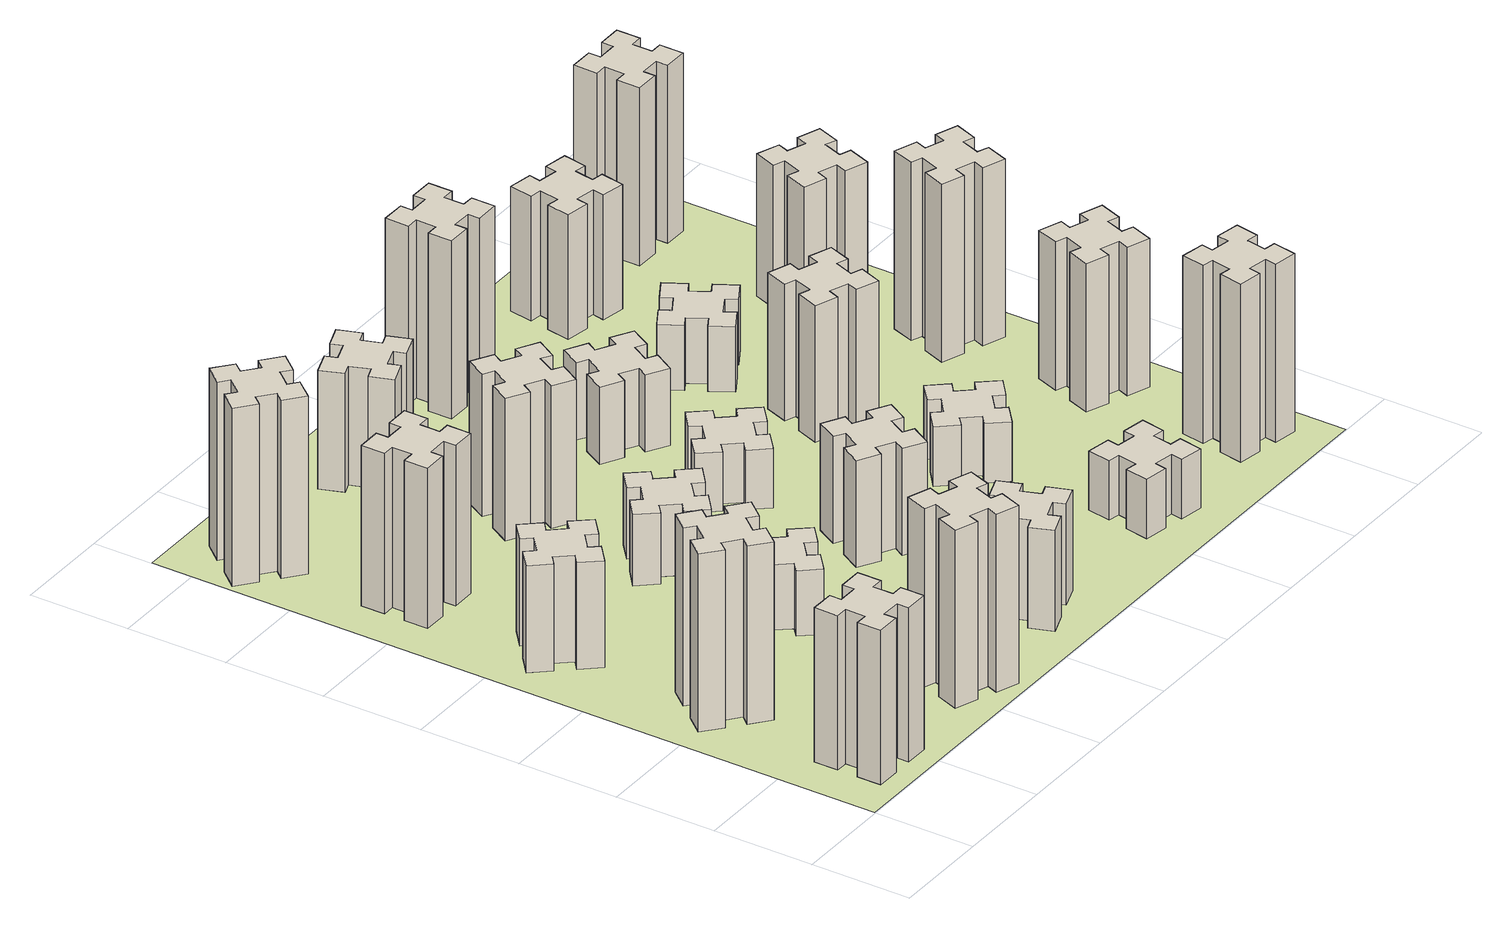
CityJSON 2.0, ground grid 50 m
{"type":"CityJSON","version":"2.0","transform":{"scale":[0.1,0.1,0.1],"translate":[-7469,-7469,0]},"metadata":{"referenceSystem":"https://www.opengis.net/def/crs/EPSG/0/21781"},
"CityObjects":{
"building1":{"type":"Building","attributes":{"class":"1000","function":"1000","usage":"1000","yearOfConstruction":2016,"roofType":"1000","measuredHeight":78,"storeysAboveGround":30,"storeysBelowGround":0},"geometry":[{"type":"Solid","lod":"1","boundaries":[[[[0,1,2,3,4,5,6,7,8,9,10,11,12,13,14,15,16,17,18,19]],[[17,16,20,21]],[[16,15,22,20]],[[15,14,23,22]],[[14,13,24,23]],[[13,12,25,24]],[[12,11,26,25]],[[11,10,27,26]],[[10,9,28,27]],[[9,8,29,28]],[[8,7,30,29]],[[7,6,31,30]],[[6,5,32,31]],[[5,4,33,32]],[[4,3,34,33]],[[3,2,35,34]],[[2,1,36,35]],[[1,0,37,36]],[[0,19,38,37]],[[19,18,39,38]],[[18,17,21,39]],[[24,25,26,27,28,29,30,31,32,33,34,35,36,37,38,39,21,20,22,23]]]]}]},
"building2":{"type":"Building","attributes":{"class":"1000","function":"1000","usage":"1000","yearOfConstruction":2016,"roofType":"1000","measuredHeight":90,"storeysAboveGround":30,"storeysBelowGround":0},"geometry":[{"type":"Solid","lod":"1","boundaries":[[[[40,41,42,43,44,45,46,47,48,49,50,51,52,53,54,55,56,57,58,59]],[[57,56,60,61]],[[56,55,62,60]],[[55,54,63,62]],[[54,53,64,63]],[[53,52,65,64]],[[52,51,66,65]],[[51,50,67,66]],[[50,49,68,67]],[[49,48,69,68]],[[48,47,70,69]],[[47,46,71,70]],[[46,45,72,71]],[[45,44,73,72]],[[44,43,74,73]],[[43,42,75,74]],[[42,41,76,75]],[[41,40,77,76]],[[40,59,78,77]],[[59,58,79,78]],[[58,57,61,79]],[[64,65,66,67,68,69,70,71,72,73,74,75,76,77,78,79,61,60,62,63]]]]}]},
"building3":{"type":"Building","attributes":{"class":"1000","function":"1000","usage":"1000","yearOfConstruction":2016,"roofType":"1000","measuredHeight":54,"storeysAboveGround":30,"storeysBelowGround":0},"geometry":[{"type":"Solid","lod":"1","boundaries":[[[[80,81,82,83,84,85,86,87,88,89,90,91,92,93,94,95,96,97,98,99]],[[97,96,100,101]],[[96,95,102,100]],[[95,94,103,102]],[[94,93,104,103]],[[93,92,105,104]],[[92,91,106,105]],[[91,90,107,106]],[[90,89,108,107]],[[89,88,109,108]],[[88,87,110,109]],[[87,86,111,110]],[[86,85,112,111]],[[85,84,113,112]],[[84,83,114,113]],[[83,82,115,114]],[[82,81,116,115]],[[81,80,117,116]],[[80,99,118,117]],[[99,98,119,118]],[[98,97,101,119]],[[104,105,106,107,108,109,110,111,112,113,114,115,116,117,118,119,101,100,102,103]]]]}]},
"building4":{"type":"Building","attributes":{"class":"1000","function":"1000","usage":"1000","yearOfConstruction":2016,"roofType":"1000","measuredHeight":81,"storeysAboveGround":30,"storeysBelowGround":0},"geometry":[{"type":"Solid","lod":"1","boundaries":[[[[120,121,122,123,124,125,126,127,128,129,130,131,132,133,134,135,136,137,138,139]],[[137,136,140,141]],[[136,135,142,140]],[[135,134,143,142]],[[134,133,144,143]],[[133,132,145,144]],[[132,131,146,145]],[[131,130,147,146]],[[130,129,148,147]],[[129,128,149,148]],[[128,127,150,149]],[[127,126,151,150]],[[126,125,152,151]],[[125,124,153,152]],[[124,123,154,153]],[[123,122,155,154]],[[122,121,156,155]],[[121,120,157,156]],[[120,139,158,157]],[[139,138,159,158]],[[138,137,141,159]],[[144,145,146,147,148,149,150,151,152,153,154,155,156,157,158,159,141,140,142,143]]]]}]},
"building5":{"type":"Building","attributes":{"class":"1000","function":"1000","usage":"1000","yearOfConstruction":2016,"roofType":"1000","measuredHeight":90,"storeysAboveGround":30,"storeysBelowGround":0},"geometry":[{"type":"Solid","lod":"1","boundaries":[[[[160,161,162,163,164,165,166,167,168,169,170,171,172,173,174,175,176,177,178,179]],[[177,176,180,181]],[[176,175,182,180]],[[175,174,183,182]],[[174,173,184,183]],[[173,172,185,184]],[[172,171,186,185]],[[171,170,187,186]],[[170,169,188,187]],[[169,168,189,188]],[[168,167,190,189]],[[167,166,191,190]],[[166,165,192,191]],[[165,164,193,192]],[[164,163,194,193]],[[163,162,195,194]],[[162,161,196,195]],[[161,160,197,196]],[[160,179,198,197]],[[179,178,199,198]],[[178,177,181,199]],[[184,185,186,187,188,189,190,191,192,193,194,195,196,197,198,199,181,180,182,183]]]]}]},
"building6":{"type":"Building","attributes":{"class":"1000","function":"1000","usage":"1000","yearOfConstruction":2016,"roofType":"1000","measuredHeight":90,"storeysAboveGround":30,"storeysBelowGround":0},"geometry":[{"type":"Solid","lod":"1","boundaries":[[[[200,201,202,203,204,205,206,207,208,209,210,211,212,213,214,215,216,217,218,219]],[[217,216,220,221]],[[216,215,222,220]],[[215,214,223,222]],[[214,213,224,223]],[[213,212,225,224]],[[212,211,226,225]],[[211,210,227,226]],[[210,209,228,227]],[[209,208,229,228]],[[208,207,230,229]],[[207,206,231,230]],[[206,205,232,231]],[[205,204,233,232]],[[204,203,234,233]],[[203,202,235,234]],[[202,201,236,235]],[[201,200,237,236]],[[200,219,238,237]],[[219,218,239,238]],[[218,217,221,239]],[[224,225,226,227,228,229,230,231,232,233,234,235,236,237,238,239,221,220,222,223]]]]}]},
"building7":{"type":"Building","attributes":{"class":"1000","function":"1000","usage":"1000","yearOfConstruction":2016,"roofType":"1000","measuredHeight":33,"storeysAboveGround":30,"storeysBelowGround":0},"geometry":[{"type":"Solid","lod":"1","boundaries":[[[[240,241,242,243,244,245,246,247,248,249,250,251,252,253,254,255,256,257,258,259]],[[257,256,260,261]],[[256,255,262,260]],[[255,254,263,262]],[[254,253,264,263]],[[253,252,265,264]],[[252,251,266,265]],[[251,250,267,266]],[[250,249,268,267]],[[249,248,269,268]],[[248,247,270,269]],[[247,246,271,270]],[[246,245,272,271]],[[245,244,273,272]],[[244,243,274,273]],[[243,242,275,274]],[[242,241,276,275]],[[241,240,277,276]],[[240,259,278,277]],[[259,258,279,278]],[[258,257,261,279]],[[264,265,266,267,268,269,270,271,272,273,274,275,276,277,278,279,261,260,262,263]]]]}]},
"building8":{"type":"Building","attributes":{"class":"1000","function":"1000","usage":"1000","yearOfConstruction":2016,"roofType":"1000","measuredHeight":36,"storeysAboveGround":30,"storeysBelowGround":0},"geometry":[{"type":"Solid","lod":"1","boundaries":[[[[280,281,282,283,284,285,286,287,288,289,290,291,292,293,294,295,296,297,298,299]],[[297,296,300,301]],[[296,295,302,300]],[[295,294,303,302]],[[294,293,304,303]],[[293,292,305,304]],[[292,291,306,305]],[[291,290,307,306]],[[290,289,308,307]],[[289,288,309,308]],[[288,287,310,309]],[[287,286,311,310]],[[286,285,312,311]],[[285,284,313,312]],[[284,283,314,313]],[[283,282,315,314]],[[282,281,316,315]],[[281,280,317,316]],[[280,299,318,317]],[[299,298,319,318]],[[298,297,301,319]],[[304,305,306,307,308,309,310,311,312,313,314,315,316,317,318,319,301,300,302,303]]]]}]},
"building9":{"type":"Building","attributes":{"class":"1000","function":"1000","usage":"1000","yearOfConstruction":2016,"roofType":"1000","measuredHeight":51,"storeysAboveGround":30,"storeysBelowGround":0},"geometry":[{"type":"Solid","lod":"1","boundaries":[[[[320,321,322,323,324,325,326,327,328,329,330,331,332,333,334,335,336,337,338,339]],[[337,336,340,341]],[[336,335,342,340]],[[335,334,343,342]],[[334,333,344,343]],[[333,332,345,344]],[[332,331,346,345]],[[331,330,347,346]],[[330,329,348,347]],[[329,328,349,348]],[[328,327,350,349]],[[327,326,351,350]],[[326,325,352,351]],[[325,324,353,352]],[[324,323,354,353]],[[323,322,355,354]],[[322,321,356,355]],[[321,320,357,356]],[[320,339,358,357]],[[339,338,359,358]],[[338,337,341,359]],[[344,345,346,347,348,349,350,351,352,353,354,355,356,357,358,359,341,340,342,343]]]]}]},
"building10":{"type":"Building","attributes":{"class":"1000","function":"1000","usage":"1000","yearOfConstruction":2016,"roofType":"1000","measuredHeight":72,"storeysAboveGround":30,"storeysBelowGround":0},"geometry":[{"type":"Solid","lod":"1","boundaries":[[[[360,361,362,363,364,365,366,367,368,369,370,371,372,373,374,375,376,377,378,379]],[[377,376,380,381]],[[376,375,382,380]],[[375,374,383,382]],[[374,373,384,383]],[[373,372,385,384]],[[372,371,386,385]],[[371,370,387,386]],[[370,369,388,387]],[[369,368,389,388]],[[368,367,390,389]],[[367,366,391,390]],[[366,365,392,391]],[[365,364,393,392]],[[364,363,394,393]],[[363,362,395,394]],[[362,361,396,395]],[[361,360,397,396]],[[360,379,398,397]],[[379,378,399,398]],[[378,377,381,399]],[[384,385,386,387,388,389,390,391,392,393,394,395,396,397,398,399,381,380,382,383]]]]}]},
"building11":{"type":"Building","attributes":{"class":"1000","function":"1000","usage":"1000","yearOfConstruction":2016,"roofType":"1000","measuredHeight":60,"storeysAboveGround":30,"storeysBelowGround":0},"geometry":[{"type":"Solid","lod":"1","boundaries":[[[[400,401,402,403,404,405,406,407,408,409,410,411,412,413,414,415,416,417,418,419]],[[417,416,420,421]],[[416,415,422,420]],[[415,414,423,422]],[[414,413,424,423]],[[413,412,425,424]],[[412,411,426,425]],[[411,410,427,426]],[[410,409,428,427]],[[409,408,429,428]],[[408,407,430,429]],[[407,406,431,430]],[[406,405,432,431]],[[405,404,433,432]],[[404,403,434,433]],[[403,402,435,434]],[[402,401,436,435]],[[401,400,437,436]],[[400,419,438,437]],[[419,418,439,438]],[[418,417,421,439]],[[424,425,426,427,428,429,430,431,432,433,434,435,436,437,438,439,421,420,422,423]]]]}]},
"building12":{"type":"Building","attributes":{"class":"1000","function":"1000","usage":"1000","yearOfConstruction":2016,"roofType":"1000","measuredHeight":54,"storeysAboveGround":30,"storeysBelowGround":0},"geometry":[{"type":"Solid","lod":"1","boundaries":[[[[440,441,442,443,444,445,446,447,448,449,450,451,452,453,454,455,456,457,458,459]],[[457,456,460,461]],[[456,455,462,460]],[[455,454,463,462]],[[454,453,464,463]],[[453,452,465,464]],[[452,451,466,465]],[[451,450,467,466]],[[450,449,468,467]],[[449,448,469,468]],[[448,447,470,469]],[[447,446,471,470]],[[446,445,472,471]],[[445,444,473,472]],[[444,443,474,473]],[[443,442,475,474]],[[442,441,476,475]],[[441,440,477,476]],[[440,459,478,477]],[[459,458,479,478]],[[458,457,461,479]],[[464,465,466,467,468,469,470,471,472,473,474,475,476,477,478,479,461,460,462,463]]]]}]},
"building13":{"type":"Building","attributes":{"class":"1000","function":"1000","usage":"1000","yearOfConstruction":2016,"roofType":"1000","measuredHeight":30,"storeysAboveGround":30,"storeysBelowGround":0},"geometry":[{"type":"Solid","lod":"1","boundaries":[[[[480,481,482,483,484,485,486,487,488,489,490,491,492,493,494,495,496,497,498,499]],[[497,496,500,501]],[[496,495,502,500]],[[495,494,503,502]],[[494,493,504,503]],[[493,492,505,504]],[[492,491,506,505]],[[491,490,507,506]],[[490,489,508,507]],[[489,488,509,508]],[[488,487,510,509]],[[487,486,511,510]],[[486,485,512,511]],[[485,484,513,512]],[[484,483,514,513]],[[483,482,515,514]],[[482,481,516,515]],[[481,480,517,516]],[[480,499,518,517]],[[499,498,519,518]],[[498,497,501,519]],[[504,505,506,507,508,509,510,511,512,513,514,515,516,517,518,519,501,500,502,503]]]]}]},
"building14":{"type":"Building","attributes":{"class":"1000","function":"1000","usage":"1000","yearOfConstruction":2016,"roofType":"1000","measuredHeight":39,"storeysAboveGround":30,"storeysBelowGround":0},"geometry":[{"type":"Solid","lod":"1","boundaries":[[[[520,521,522,523,524,525,526,527,528,529,530,531,532,533,534,535,536,537,538,539]],[[537,536,540,541]],[[536,535,542,540]],[[535,534,543,542]],[[534,533,544,543]],[[533,532,545,544]],[[532,531,546,545]],[[531,530,547,546]],[[530,529,548,547]],[[529,528,549,548]],[[528,527,550,549]],[[527,526,551,550]],[[526,525,552,551]],[[525,524,553,552]],[[524,523,554,553]],[[523,522,555,554]],[[522,521,556,555]],[[521,520,557,556]],[[520,539,558,557]],[[539,538,559,558]],[[538,537,541,559]],[[544,545,546,547,548,549,550,551,552,553,554,555,556,557,558,559,541,540,542,543]]]]}]},
"building15":{"type":"Building","attributes":{"class":"1000","function":"1000","usage":"1000","yearOfConstruction":2016,"roofType":"1000","measuredHeight":30,"storeysAboveGround":30,"storeysBelowGround":0},"geometry":[{"type":"Solid","lod":"1","boundaries":[[[[560,561,562,563,564,565,566,567,568,569,570,571,572,573,574,575,576,577,578,579]],[[577,576,580,581]],[[576,575,582,580]],[[575,574,583,582]],[[574,573,584,583]],[[573,572,585,584]],[[572,571,586,585]],[[571,570,587,586]],[[570,569,588,587]],[[569,568,589,588]],[[568,567,590,589]],[[567,566,591,590]],[[566,565,592,591]],[[565,564,593,592]],[[564,563,594,593]],[[563,562,595,594]],[[562,561,596,595]],[[561,560,597,596]],[[560,579,598,597]],[[579,578,599,598]],[[578,577,581,599]],[[584,585,586,587,588,589,590,591,592,593,594,595,596,597,598,599,581,580,582,583]]]]}]},
"building16":{"type":"Building","attributes":{"class":"1000","function":"1000","usage":"1000","yearOfConstruction":2016,"roofType":"1000","measuredHeight":90,"storeysAboveGround":30,"storeysBelowGround":0},"geometry":[{"type":"Solid","lod":"1","boundaries":[[[[600,601,602,603,604,605,606,607,608,609,610,611,612,613,614,615,616,617,618,619]],[[617,616,620,621]],[[616,615,622,620]],[[615,614,623,622]],[[614,613,624,623]],[[613,612,625,624]],[[612,611,626,625]],[[611,610,627,626]],[[610,609,628,627]],[[609,608,629,628]],[[608,607,630,629]],[[607,606,631,630]],[[606,605,632,631]],[[605,604,633,632]],[[604,603,634,633]],[[603,602,635,634]],[[602,601,636,635]],[[601,600,637,636]],[[600,619,638,637]],[[619,618,639,638]],[[618,617,621,639]],[[624,625,626,627,628,629,630,631,632,633,634,635,636,637,638,639,621,620,622,623]]]]}]},
"building17":{"type":"Building","attributes":{"class":"1000","function":"1000","usage":"1000","yearOfConstruction":2016,"roofType":"1000","measuredHeight":30,"storeysAboveGround":30,"storeysBelowGround":0},"geometry":[{"type":"Solid","lod":"1","boundaries":[[[[640,641,642,643,644,645,646,647,648,649,650,651,652,653,654,655,656,657,658,659]],[[657,656,660,661]],[[656,655,662,660]],[[655,654,663,662]],[[654,653,664,663]],[[653,652,665,664]],[[652,651,666,665]],[[651,650,667,666]],[[650,649,668,667]],[[649,648,669,668]],[[648,647,670,669]],[[647,646,671,670]],[[646,645,672,671]],[[645,644,673,672]],[[644,643,674,673]],[[643,642,675,674]],[[642,641,676,675]],[[641,640,677,676]],[[640,659,678,677]],[[659,658,679,678]],[[658,657,661,679]],[[664,665,666,667,668,669,670,671,672,673,674,675,676,677,678,679,661,660,662,663]]]]}]},
"building18":{"type":"Building","attributes":{"class":"1000","function":"1000","usage":"1000","yearOfConstruction":2016,"roofType":"1000","measuredHeight":69,"storeysAboveGround":30,"storeysBelowGround":0},"geometry":[{"type":"Solid","lod":"1","boundaries":[[[[680,681,682,683,684,685,686,687,688,689,690,691,692,693,694,695,696,697,698,699]],[[697,696,700,701]],[[696,695,702,700]],[[695,694,703,702]],[[694,693,704,703]],[[693,692,705,704]],[[692,691,706,705]],[[691,690,707,706]],[[690,689,708,707]],[[689,688,709,708]],[[688,687,710,709]],[[687,686,711,710]],[[686,685,712,711]],[[685,684,713,712]],[[684,683,714,713]],[[683,682,715,714]],[[682,681,716,715]],[[681,680,717,716]],[[680,699,718,717]],[[699,698,719,718]],[[698,697,701,719]],[[704,705,706,707,708,709,710,711,712,713,714,715,716,717,718,719,701,700,702,703]]]]}]},
"building19":{"type":"Building","attributes":{"class":"1000","function":"1000","usage":"1000","yearOfConstruction":2016,"roofType":"1000","measuredHeight":33,"storeysAboveGround":30,"storeysBelowGround":0},"geometry":[{"type":"Solid","lod":"1","boundaries":[[[[720,721,722,723,724,725,726,727,728,729,730,731,732,733,734,735,736,737,738,739]],[[737,736,740,741]],[[736,735,742,740]],[[735,734,743,742]],[[734,733,744,743]],[[733,732,745,744]],[[732,731,746,745]],[[731,730,747,746]],[[730,729,748,747]],[[729,728,749,748]],[[728,727,750,749]],[[727,726,751,750]],[[726,725,752,751]],[[725,724,753,752]],[[724,723,754,753]],[[723,722,755,754]],[[722,721,756,755]],[[721,720,757,756]],[[720,739,758,757]],[[739,738,759,758]],[[738,737,741,759]],[[744,745,746,747,748,749,750,751,752,753,754,755,756,757,758,759,741,740,742,743]]]]}]},
"building20":{"type":"Building","attributes":{"class":"1000","function":"1000","usage":"1000","yearOfConstruction":2016,"roofType":"1000","measuredHeight":90,"storeysAboveGround":30,"storeysBelowGround":0},"geometry":[{"type":"Solid","lod":"1","boundaries":[[[[760,761,762,763,764,765,766,767,768,769,770,771,772,773,774,775,776,777,778,779]],[[777,776,780,781]],[[776,775,782,780]],[[775,774,783,782]],[[774,773,784,783]],[[773,772,785,784]],[[772,771,786,785]],[[771,770,787,786]],[[770,769,788,787]],[[769,768,789,788]],[[768,767,790,789]],[[767,766,791,790]],[[766,765,792,791]],[[765,764,793,792]],[[764,763,794,793]],[[763,762,795,794]],[[762,761,796,795]],[[761,760,797,796]],[[760,779,798,797]],[[779,778,799,798]],[[778,777,781,799]],[[784,785,786,787,788,789,790,791,792,793,794,795,796,797,798,799,781,780,782,783]]]]}]},
"building21":{"type":"Building","attributes":{"class":"1000","function":"1000","usage":"1000","yearOfConstruction":2016,"roofType":"1000","measuredHeight":63,"storeysAboveGround":30,"storeysBelowGround":0},"geometry":[{"type":"Solid","lod":"1","boundaries":[[[[800,801,802,803,804,805,806,807,808,809,810,811,812,813,814,815,816,817,818,819]],[[817,816,820,821]],[[816,815,822,820]],[[815,814,823,822]],[[814,813,824,823]],[[813,812,825,824]],[[812,811,826,825]],[[811,810,827,826]],[[810,809,828,827]],[[809,808,829,828]],[[808,807,830,829]],[[807,806,831,830]],[[806,805,832,831]],[[805,804,833,832]],[[804,803,834,833]],[[803,802,835,834]],[[802,801,836,835]],[[801,800,837,836]],[[800,819,838,837]],[[819,818,839,838]],[[818,817,821,839]],[[824,825,826,827,828,829,830,831,832,833,834,835,836,837,838,839,821,820,822,823]]]]}]},
"building22":{"type":"Building","attributes":{"class":"1000","function":"1000","usage":"1000","yearOfConstruction":2016,"roofType":"1000","measuredHeight":75,"storeysAboveGround":30,"storeysBelowGround":0},"geometry":[{"type":"Solid","lod":"1","boundaries":[[[[840,841,842,843,844,845,846,847,848,849,850,851,852,853,854,855,856,857,858,859]],[[857,856,860,861]],[[856,855,862,860]],[[855,854,863,862]],[[854,853,864,863]],[[853,852,865,864]],[[852,851,866,865]],[[851,850,867,866]],[[850,849,868,867]],[[849,848,869,868]],[[848,847,870,869]],[[847,846,871,870]],[[846,845,872,871]],[[845,844,873,872]],[[844,843,874,873]],[[843,842,875,874]],[[842,841,876,875]],[[841,840,877,876]],[[840,859,878,877]],[[859,858,879,878]],[[858,857,861,879]],[[864,865,866,867,868,869,870,871,872,873,874,875,876,877,878,879,861,860,862,863]]]]}]},
"building23":{"type":"Building","attributes":{"class":"1000","function":"1000","usage":"1000","yearOfConstruction":2016,"roofType":"1000","measuredHeight":90,"storeysAboveGround":30,"storeysBelowGround":0},"geometry":[{"type":"Solid","lod":"1","boundaries":[[[[880,881,882,883,884,885,886,887,888,889,890,891,892,893,894,895,896,897,898,899]],[[897,896,900,901]],[[896,895,902,900]],[[895,894,903,902]],[[894,893,904,903]],[[893,892,905,904]],[[892,891,906,905]],[[891,890,907,906]],[[890,889,908,907]],[[889,888,909,908]],[[888,887,910,909]],[[887,886,911,910]],[[886,885,912,911]],[[885,884,913,912]],[[884,883,914,913]],[[883,882,915,914]],[[882,881,916,915]],[[881,880,917,916]],[[880,899,918,917]],[[899,898,919,918]],[[898,897,901,919]],[[904,905,906,907,908,909,910,911,912,913,914,915,916,917,918,919,901,900,902,903]]]]}]},
"building24":{"type":"Building","attributes":{"class":"1000","function":"1000","usage":"1000","yearOfConstruction":2016,"roofType":"1000","measuredHeight":72,"storeysAboveGround":30,"storeysBelowGround":0},"geometry":[{"type":"Solid","lod":"1","boundaries":[[[[920,921,922,923,924,925,926,927,928,929,930,931,932,933,934,935,936,937,938,939]],[[937,936,940,941]],[[936,935,942,940]],[[935,934,943,942]],[[934,933,944,943]],[[933,932,945,944]],[[932,931,946,945]],[[931,930,947,946]],[[930,929,948,947]],[[929,928,949,948]],[[928,927,950,949]],[[927,926,951,950]],[[926,925,952,951]],[[925,924,953,952]],[[924,923,954,953]],[[923,922,955,954]],[[922,921,956,955]],[[921,920,957,956]],[[920,939,958,957]],[[939,938,959,958]],[[938,937,941,959]],[[944,945,946,947,948,949,950,951,952,953,954,955,956,957,958,959,941,940,942,943]]]]}]},
"building25":{"type":"Building","attributes":{"class":"1000","function":"1000","usage":"1000","yearOfConstruction":2016,"roofType":"1000","measuredHeight":90,"storeysAboveGround":30,"storeysBelowGround":0},"geometry":[{"type":"Solid","lod":"1","boundaries":[[[[960,961,962,963,964,965,966,967,968,969,970,971,972,973,974,975,976,977,978,979]],[[977,976,980,981]],[[976,975,982,980]],[[975,974,983,982]],[[974,973,984,983]],[[973,972,985,984]],[[972,971,986,985]],[[971,970,987,986]],[[970,969,988,987]],[[969,968,989,988]],[[968,967,990,989]],[[967,966,991,990]],[[966,965,992,991]],[[965,964,993,992]],[[964,963,994,993]],[[963,962,995,994]],[[962,961,996,995]],[[961,960,997,996]],[[960,979,998,997]],[[979,978,999,998]],[[978,977,981,999]],[[984,985,986,987,988,989,990,991,992,993,994,995,996,997,998,999,981,980,982,983]]]]}]},
"landuse1":{"type":"LandUse","attributes":{"name":"plot1","function":"1010"},"geometry":[{"type":"MultiSurface","lod":"1","boundaries":[[[1000,1001,1002,1003]]]}]}
},
"vertices":[
[265,325,0],[265,225,0],[205,225,0],[205,105,0],[325,105,0],[325,165,0],[425,165,0],[425,105,0],[545,105,0],[545,225,0],[485,225,0],[485,325,0],[545,325,0],[545,445,0],[425,445,0],[425,385,0],[325,385,0],[325,445,0],[205,445,0],[205,325,0],[325,385,780],[325,445,780],[425,385,780],[425,445,780],[545,445,780],[545,325,780],[485,325,780],[485,225,780],[545,225,780],[545,105,780],[425,105,780],[425,165,780],[325,165,780],[325,105,780],[205,105,780],[205,225,780],[265,225,780],[265,325,780],[205,325,780],[205,445,780],
[484,1067,0],[408,1132,0],[446,1178,0],[354,1255,0],[277,1163,0],[323,1124,0],[259,1048,0],[213,1086,0],[136,994,0],[228,917,0],[266,963,0],[343,899,0],[304,853,0],[396,776,0],[473,868,0],[427,906,0],[492,983,0],[538,944,0],[615,1036,0],[523,1113,0],[492,983,900],[538,944,900],[427,906,900],[473,868,900],[396,776,900],[304,853,900],[343,899,900],[266,963,900],[228,917,900],[136,994,900],[213,1086,900],[259,1048,900],[323,1124,900],[277,1163,900],[354,1255,900],[446,1178,900],[408,1132,900],[484,1067,900],[523,1113,900],[615,1036,900],
[492,1888,0],[427,1964,0],[473,2003,0],[396,2095,0],[304,2018,0],[343,1972,0],[266,1907,0],[228,1953,0],[136,1876,0],[213,1784,0],[259,1823,0],[323,1746,0],[277,1708,0],[354,1616,0],[446,1693,0],[408,1739,0],[484,1803,0],[523,1757,0],[615,1834,0],[538,1926,0],[484,1803,540],[523,1757,540],[408,1739,540],[446,1693,540],[354,1616,540],[277,1708,540],[323,1746,540],[259,1823,540],[213,1784,540],[136,1876,540],[228,1953,540],[266,1907,540],[343,1972,540],[304,2018,540],[396,2095,540],[473,2003,540],[427,1964,540],[492,1888,540],[538,1926,540],[615,1834,540],
[485,2545,0],[485,2645,0],[545,2645,0],[545,2765,0],[425,2765,0],[425,2705,0],[325,2705,0],[325,2765,0],[205,2765,0],[205,2645,0],[265,2645,0],[265,2545,0],[205,2545,0],[205,2425,0],[325,2425,0],[325,2485,0],[425,2485,0],[425,2425,0],[545,2425,0],[545,2545,0],[425,2485,810],[425,2425,810],[325,2485,810],[325,2425,810],[205,2425,810],[205,2545,810],[265,2545,810],[265,2645,810],[205,2645,810],[205,2765,810],[325,2765,810],[325,2705,810],[425,2705,810],[425,2765,810],[545,2765,810],[545,2645,810],[485,2645,810],[485,2545,810],[545,2545,810],[545,2425,810],
[1029,360,0],[995,266,0],[939,287,0],[897,174,0],[1010,133,0],[1031,189,0],[1125,155,0],[1104,99,0],[1217,57,0],[1258,170,0],[1202,191,0],[1236,285,0],[1292,264,0],[1333,377,0],[1220,418,0],[1200,362,0],[1106,396,0],[1127,452,0],[1014,493,0],[973,380,0],[1106,396,900],[1127,452,900],[1200,362,900],[1220,418,900],[1333,377,900],[1292,264,900],[1236,285,900],[1202,191,900],[1258,170,900],[1217,57,900],[1104,99,900],[1125,155,900],[1031,189,900],[1010,133,900],[897,174,900],[939,287,900],[995,266,900],[1029,360,900],[973,380,900],[1014,493,900],
[384,3387,0],[308,3452,0],[346,3498,0],[254,3575,0],[177,3483,0],[223,3444,0],[159,3368,0],[113,3406,0],[36,3314,0],[128,3237,0],[166,3283,0],[243,3219,0],[204,3173,0],[296,3096,0],[373,3188,0],[327,3226,0],[392,3303,0],[438,3264,0],[515,3356,0],[423,3433,0],[392,3303,900],[438,3264,900],[327,3226,900],[373,3188,900],[296,3096,900],[204,3173,900],[243,3219,900],[166,3283,900],[128,3237,900],[36,3314,900],[113,3406,900],[159,3368,900],[223,3444,900],[177,3483,900],[254,3575,900],[346,3498,900],[308,3452,900],[384,3387,900],[423,3433,900],[515,3356,900],
[1083,1332,0],[1006,1267,0],[968,1313,0],[876,1236,0],[953,1144,0],[999,1183,0],[1063,1106,0],[1017,1068,0],[1094,976,0],[1186,1053,0],[1148,1099,0],[1224,1163,0],[1263,1117,0],[1355,1194,0],[1278,1286,0],[1232,1248,0],[1167,1324,0],[1213,1363,0],[1136,1455,0],[1044,1378,0],[1167,1324,330],[1213,1363,330],[1232,1248,330],[1278,1286,330],[1355,1194,330],[1263,1117,330],[1224,1163,330],[1148,1099,330],[1186,1053,330],[1094,976,330],[1017,1068,330],[1063,1106,330],[999,1183,330],[953,1144,330],[876,1236,330],[968,1313,330],[1006,1267,330],[1083,1332,330],[1044,1378,330],[1136,1455,330],
[1183,1972,0],[1106,1907,0],[1068,1953,0],[976,1876,0],[1053,1784,0],[1099,1823,0],[1163,1746,0],[1117,1708,0],[1194,1616,0],[1286,1693,0],[1248,1739,0],[1324,1803,0],[1363,1757,0],[1455,1834,0],[1378,1926,0],[1332,1888,0],[1267,1964,0],[1313,2003,0],[1236,2095,0],[1144,2018,0],[1267,1964,360],[1313,2003,360],[1332,1888,360],[1378,1926,360],[1455,1834,360],[1363,1757,360],[1324,1803,360],[1248,1739,360],[1286,1693,360],[1194,1616,360],[1117,1708,360],[1163,1746,360],[1099,1823,360],[1053,1784,360],[976,1876,360],[1068,1953,360],[1106,1907,360],[1183,1972,360],[1144,2018,360],[1236,2095,360],
[1765,496,0],[1671,462,0],[1650,518,0],[1537,477,0],[1579,364,0],[1635,385,0],[1669,291,0],[1613,270,0],[1654,157,0],[1767,199,0],[1746,255,0],[1840,289,0],[1860,233,0],[1973,274,0],[1932,387,0],[1876,366,0],[1842,460,0],[1898,480,0],[1857,593,0],[1744,552,0],[1842,460,510],[1898,480,510],[1876,366,510],[1932,387,510],[1973,274,510],[1860,233,510],[1840,289,510],[1746,255,510],[1767,199,510],[1654,157,510],[1613,270,510],[1669,291,510],[1635,385,510],[1579,364,510],[1537,477,510],[1650,518,510],[1671,462,510],[1765,496,510],[1744,552,510],[1857,593,510],
[1314,2666,0],[1227,2716,0],[1257,2768,0],[1153,2828,0],[1093,2724,0],[1145,2694,0],[1095,2607,0],[1043,2637,0],[983,2533,0],[1087,2473,0],[1117,2525,0],[1204,2475,0],[1174,2423,0],[1278,2363,0],[1338,2467,0],[1286,2497,0],[1336,2584,0],[1388,2554,0],[1448,2658,0],[1344,2718,0],[1336,2584,720],[1388,2554,720],[1286,2497,720],[1338,2467,720],[1278,2363,720],[1174,2423,720],[1204,2475,720],[1117,2525,720],[1087,2473,720],[983,2533,720],[1043,2637,720],[1095,2607,720],[1145,2694,720],[1093,2724,720],[1153,2828,720],[1257,2768,720],[1227,2716,720],[1314,2666,720],[1344,2718,720],[1448,2658,720],
[1125,3456,0],[1031,3422,0],[1010,3478,0],[897,3437,0],[939,3324,0],[995,3345,0],[1029,3251,0],[973,3230,0],[1014,3117,0],[1127,3159,0],[1106,3215,0],[1200,3249,0],[1220,3193,0],[1333,3234,0],[1292,3347,0],[1236,3326,0],[1202,3420,0],[1258,3440,0],[1217,3553,0],[1104,3512,0],[1202,3420,600],[1258,3440,600],[1236,3326,600],[1292,3347,600],[1333,3234,600],[1220,3193,600],[1200,3249,600],[1106,3215,600],[1127,3159,600],[1014,3117,600],[973,3230,600],[1029,3251,600],[995,3345,600],[939,3324,600],[897,3437,600],[1010,3478,600],[1031,3422,600],[1125,3456,600],[1104,3512,600],[1217,3553,600],
[1954,1286,0],[1867,1336,0],[1897,1388,0],[1793,1448,0],[1733,1344,0],[1785,1314,0],[1735,1227,0],[1683,1257,0],[1623,1153,0],[1727,1093,0],[1757,1145,0],[1844,1095,0],[1814,1043,0],[1918,983,0],[1978,1087,0],[1926,1117,0],[1976,1204,0],[2028,1174,0],[2088,1278,0],[1984,1338,0],[1976,1204,540],[2028,1174,540],[1926,1117,540],[1978,1087,540],[1918,983,540],[1814,1043,540],[1844,1095,540],[1757,1145,540],[1727,1093,540],[1623,1153,540],[1683,1257,540],[1735,1227,540],[1785,1314,540],[1733,1344,540],[1793,1448,540],[1897,1388,540],[1867,1336,540],[1954,1286,540],[1984,1338,540],[2088,1278,540],
[1972,1988,0],[1907,2064,0],[1953,2103,0],[1876,2195,0],[1784,2118,0],[1823,2072,0],[1746,2007,0],[1708,2053,0],[1616,1976,0],[1693,1884,0],[1739,1923,0],[1803,1846,0],[1757,1808,0],[1834,1716,0],[1926,1793,0],[1888,1839,0],[1964,1903,0],[2003,1857,0],[2095,1934,0],[2018,2026,0],[1964,1903,300],[2003,1857,300],[1888,1839,300],[1926,1793,300],[1834,1716,300],[1757,1808,300],[1803,1846,300],[1739,1923,300],[1693,1884,300],[1616,1976,300],[1708,2053,300],[1746,2007,300],[1823,2072,300],[1784,2118,300],[1876,2195,300],[1953,2103,300],[1907,2064,300],[1972,1988,300],[2018,2026,300],[2095,1934,300],
[2026,2497,0],[2076,2584,0],[2128,2554,0],[2188,2658,0],[2084,2718,0],[2054,2666,0],[1967,2716,0],[1997,2768,0],[1893,2828,0],[1833,2724,0],[1885,2694,0],[1835,2607,0],[1783,2637,0],[1723,2533,0],[1827,2473,0],[1857,2525,0],[1944,2475,0],[1914,2423,0],[2018,2363,0],[2078,2467,0],[1944,2475,390],[1914,2423,390],[1857,2525,390],[1827,2473,390],[1723,2533,390],[1783,2637,390],[1835,2607,390],[1885,2694,390],[1833,2724,390],[1893,2828,390],[1997,2768,390],[1967,2716,390],[2054,2666,390],[2084,2718,390],[2188,2658,390],[2128,2554,390],[2076,2584,390],[2026,2497,390],[2078,2467,390],[2018,2363,390],
[2596,444,0],[2578,345,0],[2519,356,0],[2498,237,0],[2617,217,0],[2627,276,0],[2725,258,0],[2715,199,0],[2833,178,0],[2854,297,0],[2795,307,0],[2812,405,0],[2871,395,0],[2892,513,0],[2774,534,0],[2764,475,0],[2665,492,0],[2676,551,0],[2557,572,0],[2537,454,0],[2665,492,300],[2676,551,300],[2764,475,300],[2774,534,300],[2892,513,300],[2871,395,300],[2812,405,300],[2795,307,300],[2854,297,300],[2833,178,300],[2715,199,300],[2725,258,300],[2627,276,300],[2617,217,300],[2498,237,300],[2519,356,300],[2578,345,300],[2596,444,300],[2537,454,300],[2557,572,300],
[1965,3385,0],[1965,3485,0],[2025,3485,0],[2025,3605,0],[1905,3605,0],[1905,3545,0],[1805,3545,0],[1805,3605,0],[1685,3605,0],[1685,3485,0],[1745,3485,0],[1745,3385,0],[1685,3385,0],[1685,3265,0],[1805,3265,0],[1805,3325,0],[1905,3325,0],[1905,3265,0],[2025,3265,0],[2025,3385,0],[1905,3325,900],[1905,3265,900],[1805,3325,900],[1805,3265,900],[1685,3265,900],[1685,3385,900],[1745,3385,900],[1745,3485,900],[1685,3485,900],[1685,3605,900],[1805,3605,900],[1805,3545,900],[1905,3545,900],[1905,3605,900],[2025,3605,900],[2025,3485,900],[1965,3485,900],[1965,3385,900],[2025,3385,900],[2025,3265,900],
[2628,1099,0],[2704,1163,0],[2743,1117,0],[2835,1194,0],[2758,1286,0],[2712,1248,0],[2647,1324,0],[2693,1363,0],[2616,1455,0],[2524,1378,0],[2563,1332,0],[2486,1267,0],[2448,1313,0],[2356,1236,0],[2433,1144,0],[2479,1183,0],[2543,1106,0],[2497,1068,0],[2574,976,0],[2666,1053,0],[2543,1106,300],[2497,1068,300],[2479,1183,300],[2433,1144,300],[2356,1236,300],[2448,1313,300],[2486,1267,300],[2563,1332,300],[2524,1378,300],[2616,1455,300],[2693,1363,300],[2647,1324,300],[2712,1248,300],[2758,1286,300],[2835,1194,300],[2743,1117,300],[2704,1163,300],[2628,1099,300],[2666,1053,300],[2574,976,300],
[2682,1871,0],[2716,1965,0],[2772,1944,0],[2813,2057,0],[2700,2098,0],[2680,2042,0],[2586,2076,0],[2607,2132,0],[2494,2173,0],[2453,2060,0],[2509,2040,0],[2475,1946,0],[2419,1967,0],[2377,1854,0],[2490,1813,0],[2511,1869,0],[2605,1835,0],[2584,1779,0],[2697,1737,0],[2738,1850,0],[2605,1835,690],[2584,1779,690],[2511,1869,690],[2490,1813,690],[2377,1854,690],[2419,1967,690],[2475,1946,690],[2509,2040,690],[2453,2060,690],[2494,2173,690],[2607,2132,690],[2586,2076,690],[2680,2042,690],[2700,2098,690],[2813,2057,690],[2772,1944,690],[2716,1965,690],[2682,1871,690],[2738,1850,690],[2697,1737,690],
[2475,2584,0],[2525,2497,0],[2473,2467,0],[2533,2363,0],[2637,2423,0],[2607,2475,0],[2694,2525,0],[2724,2473,0],[2828,2533,0],[2768,2637,0],[2716,2607,0],[2666,2694,0],[2718,2724,0],[2658,2828,0],[2554,2768,0],[2584,2716,0],[2497,2666,0],[2467,2718,0],[2363,2658,0],[2423,2554,0],[2497,2666,330],[2467,2718,330],[2584,2716,330],[2554,2768,330],[2658,2828,330],[2718,2724,330],[2666,2694,330],[2716,2607,330],[2768,2637,330],[2828,2533,330],[2724,2473,330],[2694,2525,330],[2607,2475,330],[2637,2423,330],[2533,2363,330],[2473,2467,330],[2525,2497,330],[2475,2584,330],[2423,2554,330],[2363,2658,330],
[3504,475,0],[3405,492,0],[3416,551,0],[3297,572,0],[3277,454,0],[3336,444,0],[3318,345,0],[3259,356,0],[3238,237,0],[3357,217,0],[3367,276,0],[3465,258,0],[3455,199,0],[3573,178,0],[3594,297,0],[3535,307,0],[3552,405,0],[3611,395,0],[3632,513,0],[3514,534,0],[3552,405,900],[3611,395,900],[3535,307,900],[3594,297,900],[3573,178,900],[3455,199,900],[3465,258,900],[3367,276,900],[3357,217,900],[3238,237,900],[3259,356,900],[3318,345,900],[3336,444,900],[3277,454,900],[3297,572,900],[3416,551,900],[3405,492,900],[3504,475,900],[3514,534,900],[3632,513,900],
[2596,3404,0],[2578,3305,0],[2519,3316,0],[2498,3197,0],[2617,3177,0],[2627,3236,0],[2725,3218,0],[2715,3159,0],[2833,3138,0],[2854,3257,0],[2795,3267,0],[2812,3365,0],[2871,3355,0],[2892,3473,0],[2774,3494,0],[2764,3435,0],[2665,3452,0],[2676,3511,0],[2557,3532,0],[2537,3414,0],[2665,3452,630],[2676,3511,630],[2764,3435,630],[2774,3494,630],[2892,3473,630],[2871,3355,630],[2812,3365,630],[2795,3267,630],[2854,3257,630],[2833,3138,630],[2715,3159,630],[2725,3218,630],[2627,3236,630],[2617,3177,630],[2498,3197,630],[2519,3316,630],[2578,3305,630],[2596,3404,630],[2537,3414,630],[2557,3532,630],
[3351,1029,0],[3445,995,0],[3424,939,0],[3537,897,0],[3578,1010,0],[3522,1031,0],[3556,1125,0],[3612,1104,0],[3653,1217,0],[3540,1258,0],[3520,1202,0],[3426,1236,0],[3447,1292,0],[3334,1333,0],[3293,1220,0],[3349,1200,0],[3315,1106,0],[3259,1127,0],[3217,1014,0],[3330,973,0],[3315,1106,750],[3259,1127,750],[3349,1200,750],[3293,1220,750],[3334,1333,750],[3447,1292,750],[3426,1236,750],[3520,1202,750],[3540,1258,750],[3653,1217,750],[3612,1104,750],[3556,1125,750],[3522,1031,750],[3578,1010,750],[3537,897,750],[3424,939,750],[3445,995,750],[3351,1029,750],[3330,973,750],[3217,1014,750],
[3520,1942,0],[3426,1976,0],[3447,2032,0],[3334,2073,0],[3293,1960,0],[3349,1940,0],[3315,1846,0],[3259,1867,0],[3217,1754,0],[3330,1713,0],[3351,1769,0],[3445,1735,0],[3424,1679,0],[3537,1637,0],[3578,1750,0],[3522,1771,0],[3556,1865,0],[3612,1844,0],[3653,1957,0],[3540,1998,0],[3556,1865,900],[3612,1844,900],[3522,1771,900],[3578,1750,900],[3537,1637,900],[3424,1679,900],[3445,1735,900],[3351,1769,900],[3330,1713,900],[3217,1754,900],[3259,1867,900],[3315,1846,900],[3349,1940,900],[3293,1960,900],[3334,2073,900],[3447,2032,900],[3426,1976,900],[3520,1942,900],[3540,1998,900],[3653,1957,900],
[3420,2582,0],[3326,2616,0],[3347,2672,0],[3234,2713,0],[3193,2600,0],[3249,2580,0],[3215,2486,0],[3159,2507,0],[3117,2394,0],[3230,2353,0],[3251,2409,0],[3345,2375,0],[3324,2319,0],[3437,2277,0],[3478,2390,0],[3422,2411,0],[3456,2505,0],[3512,2484,0],[3553,2597,0],[3440,2638,0],[3456,2505,720],[3512,2484,720],[3422,2411,720],[3478,2390,720],[3437,2277,720],[3324,2319,720],[3345,2375,720],[3251,2409,720],[3230,2353,720],[3117,2394,720],[3159,2507,720],[3215,2486,720],[3249,2580,720],[3193,2600,720],[3234,2713,720],[3347,2672,720],[3326,2616,720],[3420,2582,720],[3440,2638,720],[3553,2597,720],
[3285,3325,0],[3385,3325,0],[3385,3265,0],[3505,3265,0],[3505,3385,0],[3445,3385,0],[3445,3485,0],[3505,3485,0],[3505,3605,0],[3385,3605,0],[3385,3545,0],[3285,3545,0],[3285,3605,0],[3165,3605,0],[3165,3485,0],[3225,3485,0],[3225,3385,0],[3165,3385,0],[3165,3265,0],[3285,3265,0],[3225,3385,900],[3165,3385,900],[3225,3485,900],[3165,3485,900],[3165,3605,900],[3285,3605,900],[3285,3545,900],[3385,3545,900],[3385,3605,900],[3505,3605,900],[3505,3485,900],[3445,3485,900],[3445,3385,900],[3505,3385,900],[3505,3265,900],[3385,3265,900],[3385,3325,900],[3285,3325,900],[3285,3265,900],[3165,3265,900],
[5,3705,0],[3705,3705,0],[3705,5,0],[5,5,0]
]}
